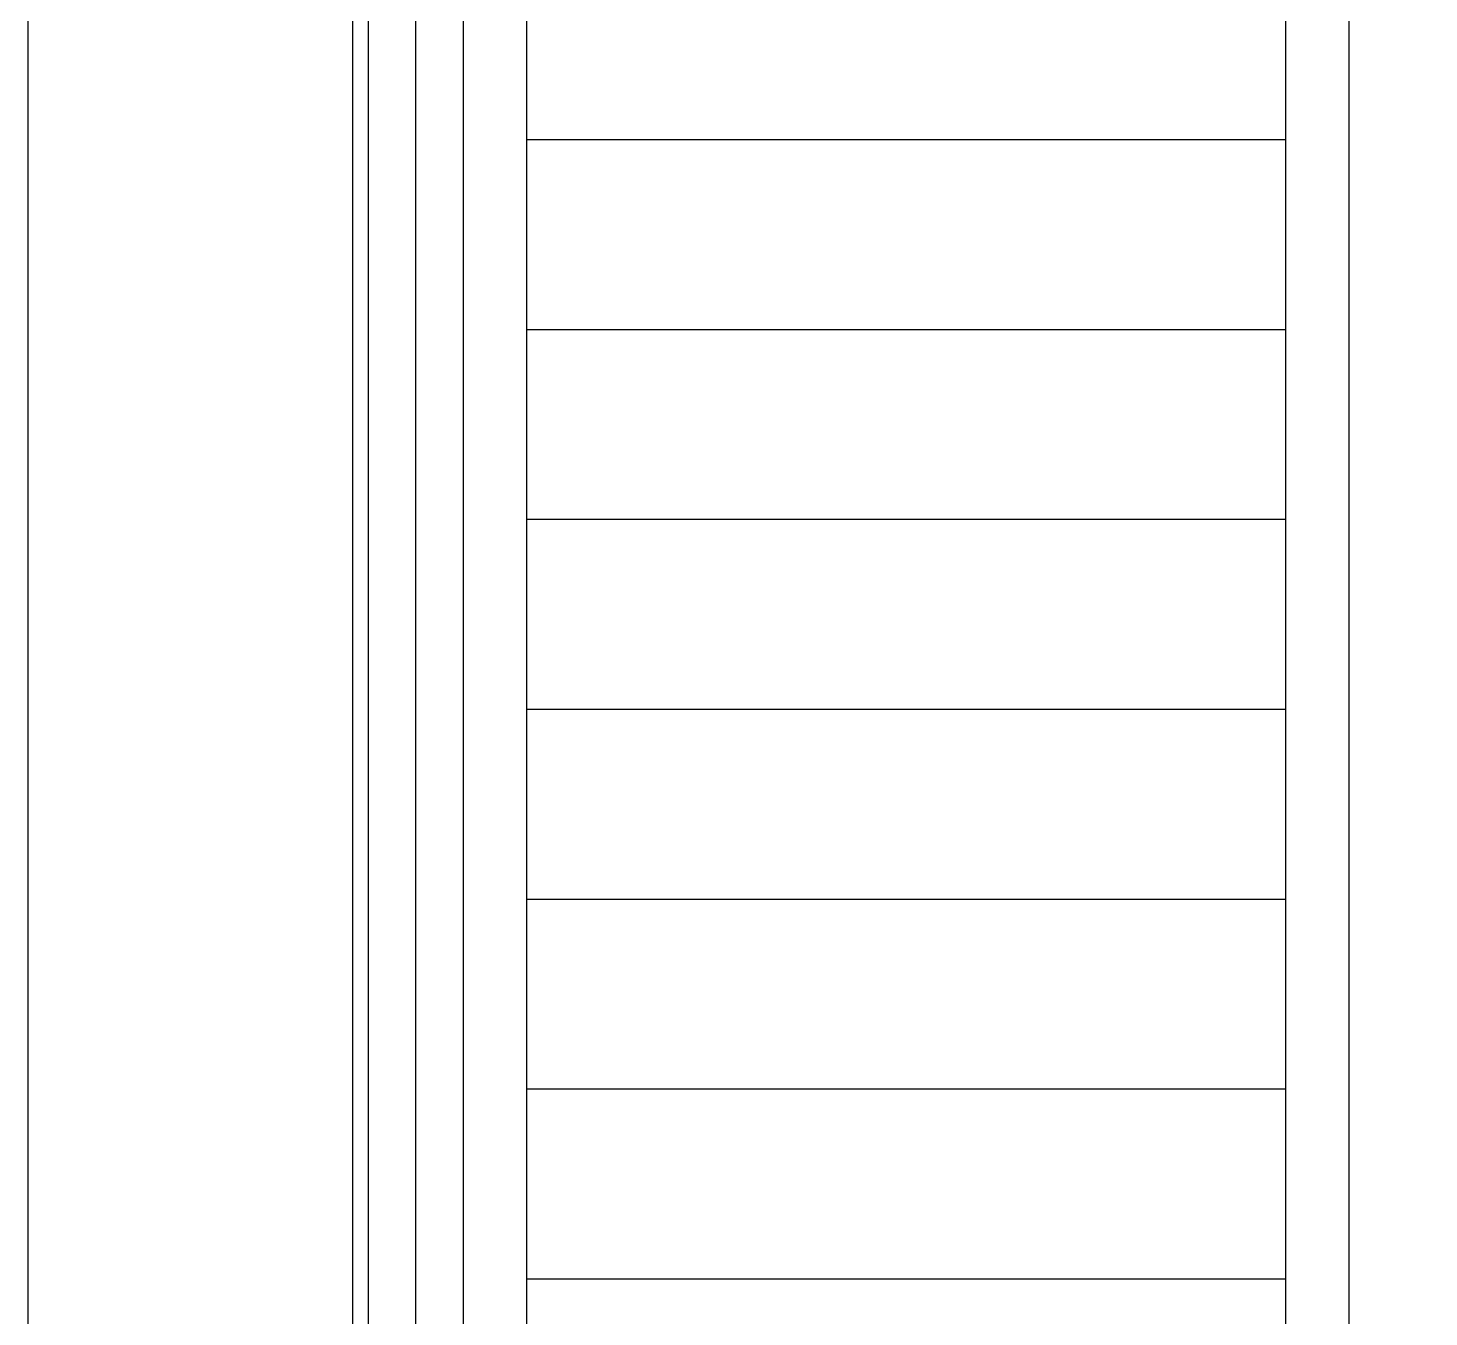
# Model space of a CAD drawing. Header units: millimetres. Extents: x -27408 to 60590, y 623 to 42257.
# Drawn here: x 56509.4 to 56596.1, y 17564.4 to 17644.1 of the extents above; entities that cross this region are included whole.
import ezdxf

# ---------------------------------------------------------------- set-up
doc = ezdxf.new("R2010")
doc.units = ezdxf.units.MM
doc.header["$LTSCALE"] = 100
doc.header["$MEASUREMENT"] = 0
doc.layers.get('0').update_dxf_attribs({"linetype": 'CONTINUOUS'})
for name, color, linetype in [('ELE9', 9, 'CONTINUOUS'), ('Slope', 252, 'CONTINUOUS'), ('STAIR', 4, 'CONTINUOUS')]:
    doc.layers.add(name, color=color, linetype=linetype)

# ---------------------------------------------------------------- blocks, each defined once
blk = doc.blocks.new('A$C2EBE1E08')
at = {"layer": 'Slope', "ltscale": 0.2}
for p, q in [((200, 6600), (2600, 6600)), ((200, 6000), (2600, 6000)), ((200, 5400), (2600, 5400)), ((200, 4800), (2600, 4800)), ((200, 4200), (2600, 4200)), ((200, 3600), (2600, 3600)), ((200, 3000), (2600, 3000))]:
    blk.add_line(p, q, dxfattribs=at)
at = {"layer": 'STAIR', "ltscale": 0.2}
blk.add_line((2600, 0), (2600, 9000), dxfattribs=at)
for points in [[(0, 9000), (0, 0), (2800, 0), (2800, 9000)], [(200, 9000), (200, 0)]]:
    blk.add_lwpolyline(points, dxfattribs=at)
blk = doc.blocks.new('B2FF')
at = {"layer": 'ELE9', "color": 253, "ltscale": 0.001}
blk.add_lwpolyline([(37340474.7, 537571.3), (37340474.7, 537496.3), (37174249.7, 537496.3), (37174249.7, 566646.3)], dxfattribs=at)
at = {"layer": 'ELE9', "color": 253, "ltscale": 0.1}
for points in [[(37175474.7, 565071.3), (37175474.7, 554046.3), (37174374.7, 554046.3)], [(37175274.7, 565071.3), (37175274.7, 555271.3)], [(37175324.7, 565071.3), (37175324.7, 555271.3)]]:
    blk.add_lwpolyline(points, dxfattribs=at)
at = {"layer": 'ELE9', "color": 253, "ltscale": 1000}
blk.add_blockref('A$C2EBE1E08', (37175624.7, 555871.3), dxfattribs=at)

msp = doc.modelspace()

# ---------------------------------------------------------------- block references
at = {"xscale": 0.01956471256889679, "yscale": 0.01956471256889679, "zscale": 0.01956471256889679}
msp.add_blockref('B2FF', (-670794.073, 6632.608), dxfattribs=at)

doc.saveas('drawing.dxf')
